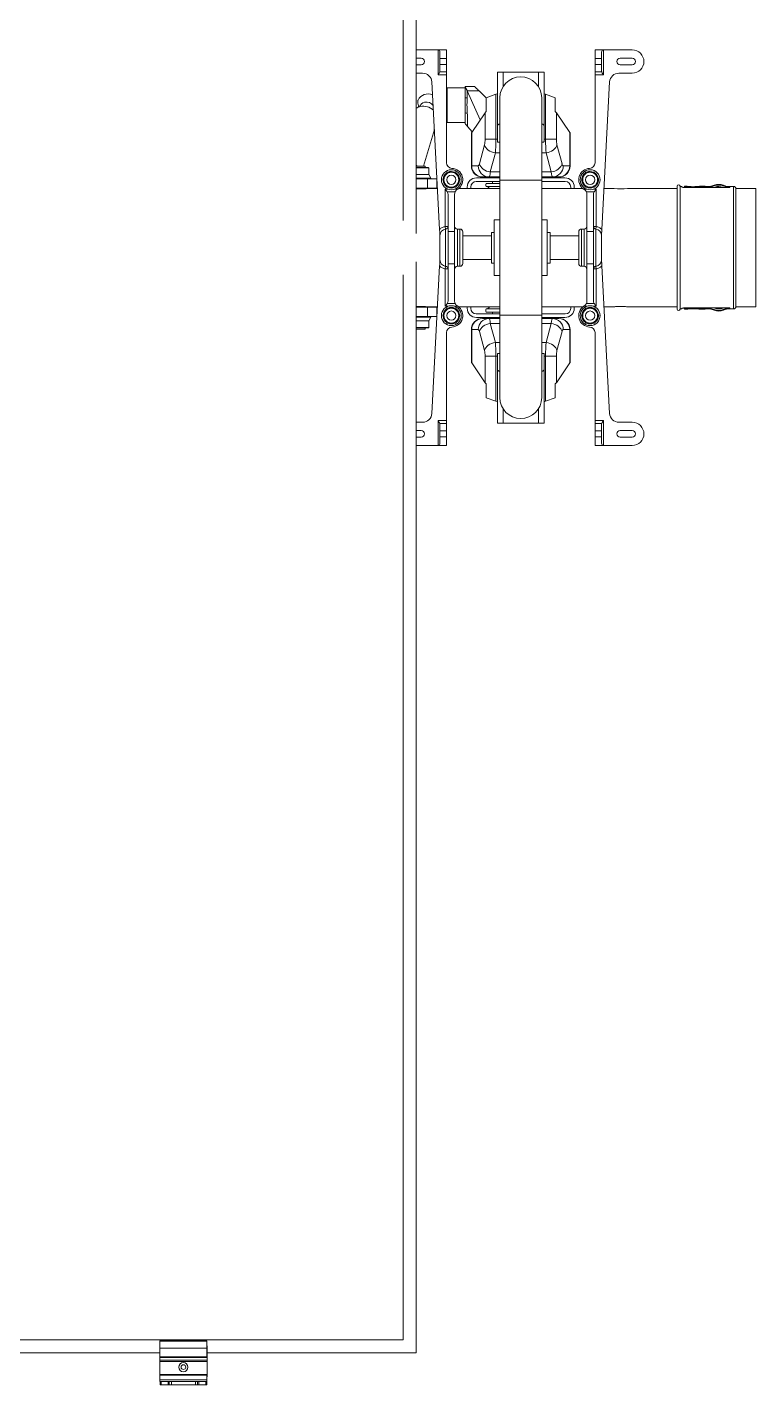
# Model space of a CAD drawing. Header units: feet. Extents: x -17 to 646, y -41 to 598.
# Drawn here: x 579.451 to 582.018, y 552.705 to 557.49 of the extents above; entities that cross this region are included whole.
import ezdxf

# ---------------------------------------------------------------- set-up
doc = ezdxf.new("R2010")
doc.units = ezdxf.units.FT
doc.header["$MEASUREMENT"] = 0

msp = doc.modelspace()

# ---------------------------------------------------------------- linework, layer by layer
at = {"color": 7, "linetype": 'Continuous', "lineweight": 15}
for p, q in [((580.82182, 556.76239), (580.82182, 560.60732)), ((580.77589, 560.56139), (580.77589, 556.80832)), ((580.92818, 557.40952), (580.82182, 557.40952)), ((580.82182, 557.37999), (580.8396, 557.37999)), ((580.89866, 557.32174), (580.89866, 557.40952)), ((580.90522, 557.3357), (580.90522, 557.40131)), ((580.90522, 557.37875), (580.92818, 557.37875)), ((580.92818, 557.40952), (580.92818, 557.01169)), ((581.58267, 557.40952), (581.45145, 557.40952)), ((581.45145, 557.01169), (581.45145, 557.40952)), ((581.45145, 557.37875), (581.47441, 557.37875)), ((581.47441, 557.40131), (581.47441, 557.3357)), ((581.48097, 557.40952), (581.48097, 557.32174)), ((581.54003, 557.37999), (581.58267, 557.37999)), ((580.8396, 557.35702), (580.82182, 557.35702)), ((580.8441, 557.3275), (580.82182, 557.3275)), ((580.92818, 557.32174), (580.89866, 557.32174)), ((580.90451, 557.33199), (580.92818, 557.33199)), ((580.92818, 557.35826), (580.90522, 557.35826)), ((581.1078, 557.33078), (581.27183, 557.33078)), ((581.1078, 557.33078), (581.1078, 557.08619)), ((581.27183, 557.33078), (581.27183, 557.08619)), ((581.47441, 557.35826), (581.45145, 557.35826)), ((581.45145, 557.33199), (581.47512, 557.33199)), ((581.48097, 557.32174), (581.45145, 557.32174)), ((581.53553, 557.3275), (581.58267, 557.3275)), ((581.58267, 557.35702), (581.54003, 557.35702)), ((580.9041, 556.77654), (580.87686, 557.29641)), ((580.93064, 557.27554), (580.92818, 557.27536)), ((580.99462, 557.27554), (580.93064, 557.27554)), ((580.99462, 557.27952), (580.99462, 557.28046)), ((580.99462, 557.28046), (581.02742, 557.28046)), ((581.02742, 557.28046), (581.02742, 557.28046)), ((581.20622, 557.31253), (581.20622, 557.31258)), ((581.47553, 556.77654), (581.50277, 557.29641)), ((580.99462, 557.18718), (580.99462, 557.24103)), ((581.00058, 557.26696), (581.00092, 557.24079)), ((581.00152, 557.26502), (581.00058, 557.26696)), ((581.00152, 557.26502), (581.04714, 557.1629)), ((581.04308, 557.26502), (581.00152, 557.26502)), ((581.04277, 557.26533), (581.04308, 557.26502)), ((581.0684, 557.24005), (581.04308, 557.26502)), ((581.0684, 557.24113), (581.10249, 557.25329)), ((581.0684, 557.19201), (581.0684, 557.24113)), ((581.10249, 557.25329), (581.1078, 557.25519)), ((581.10249, 557.25329), (581.10249, 557.09444)), ((581.116, 557.24056), (581.116, 556.18419)), ((581.26363, 556.18419), (581.26363, 557.24056)), ((581.27183, 557.25519), (581.27714, 557.25329)), ((581.27714, 557.09444), (581.27714, 557.25329)), ((581.27714, 557.25329), (581.31123, 557.24113)), ((581.31123, 557.24113), (581.31123, 557.19201)), ((581.06426, 557.18826), (581.01708, 557.11834)), ((581.06426, 557.09444), (581.06426, 557.18826)), ((581.31537, 557.18826), (581.31537, 557.09444)), ((581.36255, 557.11834), (581.31537, 557.18826)), ((580.84686, 556.99947), (580.88563, 557.12897)), ((580.92818, 557.15434), (580.93064, 557.15416)), ((580.93064, 557.15416), (580.99462, 557.15416)), ((581.00255, 557.13951), (581.00313, 557.13883)), ((581.00313, 557.13883), (581.01835, 557.12022)), ((581.01594, 557.11492), (581.01594, 557.00107)), ((581.01708, 557.11834), (581.01708, 557.00107)), ((581.10249, 557.09444), (581.06426, 557.09444)), ((581.116, 557.08473), (581.10807, 557.08473)), ((581.27156, 557.08473), (581.26363, 557.08473)), ((581.27714, 557.09444), (581.31537, 557.09444)), ((581.36255, 557.11834), (581.36255, 557.00107)), ((581.36369, 557.11492), (581.36369, 557.00107)), ((581.04446, 557.0081), (581.0622, 557.07522)), ((581.10043, 557.0464), (581.08269, 556.97928)), ((581.29694, 556.97928), (581.2792, 557.0464)), ((581.31743, 557.07522), (581.33517, 557.0081)), ((580.86442, 556.99473), (580.82156, 556.99473)), ((580.82257, 556.99947), (580.82182, 557.0002)), ((580.85273, 556.99947), (580.82182, 556.99947)), ((580.85273, 556.99473), (580.85273, 556.99947)), ((580.86573, 556.96998), (580.86573, 556.99342)), ((581.01594, 557.00107), (581.04007, 557.00107)), ((581.33956, 557.00107), (581.36369, 557.00107)), ((580.86573, 556.96998), (580.82182, 556.96998)), ((580.89456, 556.95514), (580.82182, 556.95514)), ((580.86175, 556.92234), (580.86175, 556.95514)), ((580.87297, 556.95708), (580.86573, 556.96998)), ((580.89456, 556.9207), (580.89456, 556.95514)), ((581.03333, 556.94596), (581.116, 556.94596)), ((581.116, 556.95843), (581.03398, 556.95843)), ((581.116, 556.96171), (581.05531, 556.96171)), ((581.116, 556.93912), (581.06763, 556.93912)), ((581.07663, 556.96171), (581.07663, 556.95843)), ((581.09043, 556.96171), (581.09043, 556.95843)), ((581.09043, 556.94596), (581.09043, 556.93912)), ((581.32432, 556.96171), (581.26363, 556.96171)), ((581.34565, 556.95843), (581.26363, 556.95843)), ((581.26363, 556.94596), (581.3463, 556.94596)), ((581.32068, 556.95843), (581.32068, 556.96171)), ((580.89456, 556.92234), (580.82182, 556.92234)), ((580.85964, 556.92056), (580.85964, 556.92234)), ((580.89655, 556.9207), (580.86063, 556.9207)), ((580.92408, 556.78695), (580.92408, 556.91855)), ((580.95875, 556.9091), (580.93116, 556.9091)), ((580.93392, 556.52535), (580.93392, 556.8994)), ((580.95689, 556.90074), (580.95689, 556.52401)), ((580.96789, 556.91855), (580.96633, 556.91755)), ((581.116, 556.9207), (580.97078, 556.9207)), ((581.00118, 556.92562), (581.00118, 556.9207)), ((581.01364, 556.9207), (581.01364, 556.92627)), ((581.116, 556.92803), (581.06763, 556.92803)), ((581.40885, 556.9207), (581.26363, 556.9207)), ((581.36599, 556.92627), (581.36599, 556.9207)), ((581.37845, 556.9207), (581.37845, 556.92562)), ((581.4133, 556.91755), (581.41174, 556.91855)), ((581.44847, 556.9091), (581.42088, 556.9091)), ((581.42274, 556.52401), (581.42274, 556.90074)), ((581.44571, 556.8994), (581.44571, 556.52535)), ((581.45555, 556.91855), (581.45555, 556.78695)), ((581.5187, 556.9207), (581.48308, 556.9207)), ((581.7407, 556.9207), (581.56597, 556.9207)), ((581.7407, 556.49585), (581.7407, 556.9289)), ((581.75103, 556.49585), (581.75103, 556.9289)), ((581.75678, 556.92814), (581.75103, 556.92814)), ((581.75678, 556.92814), (581.75678, 556.92633)), ((581.77325, 556.92889), (581.76662, 556.92889)), ((581.76662, 556.92482), (581.76662, 556.92876)), ((581.76662, 556.92482), (581.92648, 556.92482)), ((581.77646, 556.92654), (581.8379, 556.92654)), ((581.80214, 556.92744), (581.80013, 556.92741)), ((581.8379, 556.92889), (581.8223, 556.92889)), ((581.8708, 556.93287), (581.8646, 556.93073)), ((581.86533, 556.92859), (581.87154, 556.93073)), ((581.86984, 556.92482), (581.87318, 556.92597)), ((581.9015, 556.92547), (581.9032, 556.92482)), ((581.9033, 556.93017), (581.90943, 556.92782)), ((581.91024, 556.92993), (581.90412, 556.93229)), ((581.9396, 556.92814), (581.91992, 556.92814)), ((581.91992, 556.92588), (581.92648, 556.92588)), ((581.92648, 556.92588), (581.92648, 556.92482)), ((582.01785, 556.9207), (581.94783, 556.9207)), ((581.94787, 556.91988), (581.94787, 556.50487)), ((582.01785, 556.9207), (582.01785, 556.50405)), ((581.09632, 556.8108), (581.09632, 556.61396)), ((581.116, 556.8108), (581.09632, 556.8108)), ((581.28331, 556.8108), (581.26363, 556.8108)), ((581.28331, 556.8108), (581.28331, 556.61396)), ((580.90522, 556.75485), (580.9052, 556.75571)), ((580.90522, 556.66947), (580.90522, 556.75528)), ((580.93392, 556.76911), (580.95689, 556.76911)), ((580.97575, 556.77799), (580.96673, 556.77799)), ((580.98559, 556.76815), (580.98559, 556.6566)), ((581.08647, 556.75404), (580.98559, 556.75404)), ((581.09632, 556.76651), (581.08647, 556.76651)), ((581.08647, 556.76651), (581.08647, 556.65824)), ((581.29316, 556.76651), (581.28331, 556.76651)), ((581.29316, 556.76651), (581.29316, 556.65824)), ((581.39404, 556.75404), (581.29316, 556.75404)), ((581.39404, 556.6566), (581.39404, 556.76815)), ((581.4129, 556.77799), (581.40388, 556.77799)), ((581.44571, 556.76911), (581.42274, 556.76911)), ((581.47441, 556.75528), (581.47441, 556.66947)), ((580.82182, 552.81743), (580.82182, 556.66236)), ((580.9041, 556.64821), (580.87686, 556.12834)), ((580.93392, 556.65565), (580.95689, 556.65565)), ((580.96673, 556.64676), (580.97575, 556.64676)), ((580.98559, 556.67071), (581.08647, 556.67071)), ((581.08647, 556.65824), (581.09632, 556.65824)), ((581.28331, 556.65824), (581.29316, 556.65824)), ((581.29316, 556.67071), (581.39404, 556.67071)), ((581.40388, 556.64676), (581.4129, 556.64676)), ((581.44571, 556.65565), (581.42274, 556.65565)), ((581.47441, 556.6699), (581.47443, 556.66904)), ((581.47553, 556.64821), (581.50277, 556.12834)), ((580.77589, 556.61643), (580.77589, 552.86336)), ((580.92408, 556.5062), (580.92408, 556.6378)), ((581.116, 556.61396), (581.09632, 556.61396)), ((581.28331, 556.61396), (581.26363, 556.61396)), ((581.45555, 556.6378), (581.45555, 556.5062)), ((580.85964, 556.50241), (580.85964, 556.50419)), ((580.86093, 556.50241), (580.85964, 556.50256)), ((580.86063, 556.50405), (580.89655, 556.50405)), ((580.89456, 556.50405), (580.89456, 556.46961)), ((580.93116, 556.51565), (580.95875, 556.51565)), ((580.96633, 556.5072), (580.96789, 556.5062)), ((580.97078, 556.50405), (581.116, 556.50405)), ((581.00118, 556.50405), (581.00118, 556.49913)), ((581.01364, 556.49848), (581.01364, 556.50405)), ((581.26363, 556.50405), (581.40885, 556.50405)), ((581.36599, 556.50405), (581.36599, 556.49848)), ((581.37845, 556.49913), (581.37845, 556.50405)), ((581.41174, 556.5062), (581.4133, 556.5072)), ((581.42088, 556.51565), (581.44847, 556.51565)), ((581.48308, 556.50405), (581.5187, 556.50405)), ((581.56597, 556.50405), (581.7407, 556.50405)), ((581.94783, 556.50405), (582.01785, 556.50405)), ((580.89456, 556.50241), (580.82182, 556.50241)), ((580.89456, 556.46961), (580.82182, 556.46961)), ((580.82182, 556.45477), (580.86573, 556.45477)), ((580.86175, 556.46961), (580.86175, 556.50241)), ((580.86573, 556.45477), (580.87297, 556.46767)), ((580.86573, 556.43133), (580.86573, 556.45477)), ((581.116, 556.47879), (581.03333, 556.47879)), ((581.03398, 556.46633), (581.116, 556.46633)), ((581.05531, 556.46305), (581.116, 556.46305)), ((581.06763, 556.49672), (581.116, 556.49672)), ((581.06763, 556.48563), (581.116, 556.48563)), ((581.09043, 556.48563), (581.09043, 556.47879)), ((581.09043, 556.46633), (581.09043, 556.46305)), ((581.3463, 556.47879), (581.26363, 556.47879)), ((581.26363, 556.46633), (581.34565, 556.46633)), ((581.26363, 556.46305), (581.32432, 556.46305)), ((581.75103, 556.49661), (581.75678, 556.49661)), ((581.75678, 556.49842), (581.75678, 556.49661)), ((581.92648, 556.49993), (581.76662, 556.49993)), ((581.76662, 556.49993), (581.76662, 556.49599)), ((581.76662, 556.49586), (581.77328, 556.49586)), ((581.77646, 556.49822), (581.8379, 556.49822)), ((581.82216, 556.49586), (581.8379, 556.49586)), ((581.8646, 556.49402), (581.8708, 556.49188)), ((581.86533, 556.49616), (581.87154, 556.49402)), ((581.86984, 556.49993), (581.87318, 556.49879)), ((581.9015, 556.49928), (581.9032, 556.49993)), ((581.9033, 556.49458), (581.90943, 556.49693)), ((581.90412, 556.49247), (581.91024, 556.49482)), ((581.91992, 556.49887), (581.92648, 556.49887)), ((581.91992, 556.49661), (581.9396, 556.49661)), ((581.92648, 556.49993), (581.92648, 556.49887)), ((580.82156, 556.43003), (580.86442, 556.43003)), ((580.82182, 556.42528), (580.85273, 556.42528)), ((580.85273, 556.42528), (580.85273, 556.43003)), ((580.92818, 556.41307), (580.92818, 556.01524)), ((581.04007, 556.42368), (581.01594, 556.42368)), ((581.01594, 556.30983), (581.01594, 556.42368)), ((581.01708, 556.30641), (581.01708, 556.42368)), ((581.0622, 556.34953), (581.04446, 556.41665)), ((581.08269, 556.44548), (581.10043, 556.37835)), ((581.2792, 556.37835), (581.29694, 556.44548)), ((581.33517, 556.41665), (581.31743, 556.34953)), ((581.36369, 556.42368), (581.33956, 556.42368)), ((581.36255, 556.30641), (581.36255, 556.42368)), ((581.36369, 556.30983), (581.36369, 556.42368)), ((581.45145, 556.01524), (581.45145, 556.41307)), ((581.06426, 556.23649), (581.06426, 556.33031)), ((581.10249, 556.33031), (581.06426, 556.33031)), ((581.10249, 556.33031), (581.10249, 556.17146)), ((581.1078, 556.09397), (581.1078, 556.33856)), ((581.10807, 556.34002), (581.116, 556.34002)), ((581.26363, 556.34002), (581.27156, 556.34002)), ((581.27183, 556.09397), (581.27183, 556.33856)), ((581.27714, 556.17146), (581.27714, 556.33031)), ((581.27714, 556.33031), (581.31537, 556.33031)), ((581.31537, 556.33031), (581.31537, 556.23649)), ((581.01708, 556.30641), (581.06426, 556.23649)), ((581.31537, 556.23649), (581.36255, 556.30641)), ((581.0684, 556.18362), (581.0684, 556.23274)), ((581.31123, 556.23274), (581.31123, 556.18362)), ((581.10249, 556.17146), (581.0684, 556.18362)), ((581.1078, 556.16957), (581.10249, 556.17146)), ((581.27714, 556.17146), (581.27183, 556.16957)), ((581.31123, 556.18362), (581.27714, 556.17146)), ((580.8441, 556.09725), (580.82182, 556.09725)), ((580.89866, 556.01524), (580.89866, 556.10301)), ((580.89866, 556.10301), (580.92818, 556.10301)), ((580.92818, 556.09276), (580.90451, 556.09276)), ((580.90522, 556.02344), (580.90522, 556.08905)), ((581.27183, 556.09397), (581.1078, 556.09397)), ((581.17341, 556.11222), (581.17341, 556.11217)), ((581.45145, 556.10301), (581.48097, 556.10301)), ((581.47512, 556.09276), (581.45145, 556.09276)), ((581.47441, 556.08905), (581.47441, 556.02344)), ((581.48097, 556.10301), (581.48097, 556.01524)), ((581.53553, 556.09725), (581.58267, 556.09725)), ((580.82182, 556.06773), (580.8396, 556.06773)), ((580.8396, 556.04476), (580.82182, 556.04476)), ((580.90522, 556.06649), (580.92818, 556.06649)), ((580.92818, 556.046), (580.90522, 556.046)), ((581.45145, 556.06649), (581.47441, 556.06649)), ((581.47441, 556.046), (581.45145, 556.046)), ((581.54003, 556.06773), (581.58267, 556.06773)), ((581.58267, 556.04476), (581.54003, 556.04476)), ((580.92818, 556.01524), (580.82182, 556.01524)), ((581.58267, 556.01524), (581.45145, 556.01524)), ((580.77589, 552.86336), (576.93096, 552.86336)), ((579.91832, 552.84195), (579.91882, 552.84195)), ((579.91832, 552.84195), (579.91832, 552.73256)), ((580.08449, 552.85957), (579.91882, 552.85957)), ((579.91882, 552.85957), (579.91882, 552.80064)), ((580.08449, 552.85944), (579.91882, 552.85944)), ((580.08449, 552.85805), (579.91882, 552.85805)), ((580.08449, 552.83344), (579.91882, 552.83344)), ((580.08449, 552.85957), (580.08449, 552.80064)), ((580.08449, 552.84195), (580.08498, 552.84195)), ((580.08498, 552.84195), (580.08498, 552.73256)), ((577.78852, 552.81743), (579.91832, 552.81743)), ((579.91832, 552.79109), (580.08498, 552.79109)), ((579.91832, 552.78674), (580.08498, 552.78674)), ((580.08449, 552.80392), (579.91882, 552.80392)), ((580.08449, 552.80064), (579.91882, 552.80064)), ((580.08498, 552.81743), (580.82182, 552.81743)), ((579.91832, 552.73256), (579.91882, 552.73256)), ((580.08449, 552.74067), (579.91882, 552.74067)), ((579.91882, 552.74067), (579.91882, 552.71698)), ((579.91882, 552.7383), (580.08449, 552.7383)), ((580.08449, 552.74067), (580.08449, 552.71698)), ((580.08449, 552.73256), (580.08498, 552.73256)), ((579.91882, 552.72223), (580.08449, 552.72223)), ((579.91882, 552.71698), (580.08449, 552.71698)), ((579.91964, 552.71698), (579.91964, 552.70461)), ((580.08367, 552.70461), (579.91964, 552.70461)), ((579.95188, 552.70461), (579.95188, 552.71698)), ((580.05142, 552.70461), (580.05142, 552.71698)), ((580.08367, 552.70461), (580.08367, 552.71698))]:
    msp.add_line(p, q, dxfattribs=at)
at = {"color": 8, "linetype": 'Continuous', "lineweight": 15}
for p, q in [((581.12748, 557.33078), (581.12748, 557.2801)), ((581.25215, 557.33078), (581.25215, 557.2801)), ((580.93064, 557.27554), (580.93064, 557.15416)), ((581.10249, 557.09444), (581.1078, 557.09444)), ((581.27183, 557.09444), (581.27714, 557.09444)), ((581.116, 557.0464), (581.10043, 557.0464)), ((581.2792, 557.0464), (581.26363, 557.0464)), ((580.86573, 556.99342), (580.82182, 556.99342)), ((580.87297, 556.95708), (580.82182, 556.95708)), ((581.08269, 556.97928), (581.116, 556.97928)), ((581.08319, 556.95843), (581.08319, 556.96171)), ((581.116, 556.95022), (581.26363, 556.95022)), ((581.26363, 556.97928), (581.29694, 556.97928)), ((581.29644, 556.96171), (581.29644, 556.95843)), ((580.92408, 556.91855), (580.93433, 556.91855)), ((580.95648, 556.91855), (580.96789, 556.91855)), ((581.41174, 556.91855), (581.42315, 556.91855)), ((581.4453, 556.91855), (581.45555, 556.91855)), ((581.77646, 556.92654), (581.77646, 556.92482)), ((581.8417, 556.92812), (581.84146, 556.92587)), ((581.8646, 556.93073), (581.86533, 556.92859)), ((581.8708, 556.93287), (581.87154, 556.93073)), ((581.90412, 556.93229), (581.9033, 556.93017)), ((581.91024, 556.92993), (581.90943, 556.92782)), ((581.91992, 556.92814), (581.91992, 556.92588)), ((581.9396, 556.49661), (581.9396, 556.92814)), ((580.92522, 556.77805), (580.92408, 556.78695)), ((580.93388, 556.78695), (580.92408, 556.78695)), ((580.92531, 556.77807), (580.92531, 556.64669)), ((580.96673, 556.77799), (580.96673, 556.64676)), ((580.97575, 556.64676), (580.97575, 556.77799)), ((581.40388, 556.77799), (581.40388, 556.64676)), ((581.4129, 556.64676), (581.4129, 556.77799)), ((581.45555, 556.78695), (581.44575, 556.78695)), ((581.45432, 556.64669), (581.45432, 556.77807)), ((581.45555, 556.78695), (581.45441, 556.77805)), ((580.92408, 556.6378), (580.92522, 556.6467)), ((581.45441, 556.6467), (581.45555, 556.6378)), ((580.92408, 556.6378), (580.93388, 556.6378)), ((581.44575, 556.6378), (581.45555, 556.6378)), ((580.93433, 556.5062), (580.92408, 556.5062)), ((580.96789, 556.5062), (580.95648, 556.5062)), ((581.42315, 556.5062), (581.41174, 556.5062)), ((581.45555, 556.5062), (581.4453, 556.5062)), ((580.82182, 556.46767), (580.87297, 556.46767)), ((581.116, 556.47453), (581.26363, 556.47453)), ((581.77646, 556.49993), (581.77646, 556.49822)), ((581.8417, 556.49663), (581.84146, 556.49888)), ((581.8646, 556.49402), (581.86533, 556.49616)), ((581.8708, 556.49188), (581.87154, 556.49402)), ((581.90412, 556.49247), (581.9033, 556.49458)), ((581.91024, 556.49482), (581.90943, 556.49693)), ((581.91992, 556.49661), (581.91992, 556.49887)), ((580.82182, 556.43133), (580.86573, 556.43133)), ((581.116, 556.44548), (581.08269, 556.44548)), ((581.29694, 556.44548), (581.26363, 556.44548)), ((581.10043, 556.37835), (581.116, 556.37835)), ((581.26363, 556.37835), (581.2792, 556.37835)), ((581.1078, 556.33031), (581.10249, 556.33031)), ((581.27714, 556.33031), (581.27183, 556.33031)), ((581.12748, 556.09397), (581.12748, 556.14465)), ((581.25215, 556.09397), (581.25215, 556.14465)), ((579.91832, 552.81816), (579.91882, 552.81816)), ((580.08449, 552.81816), (580.08498, 552.81816)), ((579.92282, 552.70461), (579.92282, 552.71698)), ((579.94762, 552.70461), (579.94762, 552.71698)), ((579.95933, 552.70461), (579.95933, 552.71698)), ((580.04397, 552.70461), (580.04397, 552.71698)), ((580.05568, 552.70461), (580.05568, 552.71698)), ((580.08049, 552.70461), (580.08049, 552.71698))]:
    msp.add_line(p, q, dxfattribs=at)
at = {"color": 7, "linetype": 'Continuous', "lineweight": 15, "flags": 128}
for points in [[(580.82806, 557.23287), (580.82779, 557.23218), (580.82741, 557.22978), (580.82738, 557.22636), (580.82771, 557.22209), (580.82838, 557.21717), (580.82935, 557.21183), (580.8302, 557.20795)], [(581.10043, 557.0464), (581.09365, 557.04767), (581.08708, 557.0498), (581.08092, 557.05271), (581.07536, 557.05632), (581.07058, 557.06051), (581.06672, 557.06515), (581.0639, 557.07011), (581.0622, 557.07522)], [(581.2792, 557.0464), (581.28598, 557.04767), (581.29255, 557.0498), (581.29871, 557.05271), (581.30427, 557.05632), (581.30905, 557.06051), (581.31291, 557.06515), (581.31573, 557.07011), (581.31743, 557.07522)], [(580.82553, 556.99947), (580.82498, 557.00009), (580.82182, 557.00328)], [(581.08269, 556.97928), (581.07591, 556.98055), (581.06934, 556.98268), (581.06318, 556.98559), (581.05762, 556.9892), (581.05284, 556.99339), (581.04898, 556.99803), (581.04616, 557.00299), (581.04446, 557.0081)], [(581.29694, 556.97928), (581.30372, 556.98055), (581.31029, 556.98268), (581.31645, 556.98559), (581.32201, 556.9892), (581.32679, 556.99339), (581.33065, 556.99803), (581.33347, 557.00299), (581.33517, 557.0081)], [(581.08269, 556.44548), (581.07591, 556.4442), (581.06934, 556.44207), (581.06318, 556.43916), (581.05762, 556.43555), (581.05284, 556.43136), (581.04898, 556.42672), (581.04616, 556.42176), (581.04446, 556.41665)], [(581.29694, 556.44548), (581.30372, 556.4442), (581.31029, 556.44207), (581.31645, 556.43916), (581.32201, 556.43555), (581.32679, 556.43136), (581.33065, 556.42672), (581.33347, 556.42176), (581.33517, 556.41665)], [(581.10043, 556.37835), (581.09365, 556.37708), (581.08708, 556.37495), (581.08092, 556.37204), (581.07536, 556.36843), (581.07058, 556.36424), (581.06672, 556.3596), (581.0639, 556.35464), (581.0622, 556.34953)], [(581.2792, 556.37835), (581.28598, 556.37708), (581.29255, 556.37495), (581.29871, 556.37204), (581.30427, 556.36843), (581.30905, 556.36424), (581.31291, 556.3596), (581.31573, 556.35464), (581.31743, 556.34953)]]:
    msp.add_lwpolyline(points, dxfattribs=at)
at = {"color": 8, "linetype": 'Continuous', "lineweight": 15, "flags": 128}
msp.add_lwpolyline([(580.82511, 556.99947), (580.82473, 556.99989), (580.82182, 557.00285)], dxfattribs=at)
at = {"color": 7, "linetype": 'Continuous', "lineweight": 15}
for centre, radius in [((580.94541, 556.95186), 0.0351), ((581.43422, 556.95186), 0.0351), ((580.94541, 556.95186), 0.02625), ((580.94541, 556.95186), 0.0164), ((581.43422, 556.95186), 0.02625), ((581.43422, 556.95186), 0.0164), ((580.94541, 556.47289), 0.0351), ((581.43422, 556.47289), 0.0351), ((580.94541, 556.47289), 0.02625), ((580.94541, 556.47289), 0.0164), ((581.43422, 556.47289), 0.02625), ((581.43422, 556.47289), 0.0164), ((580.00165, 552.76701), 0.01619), ((580.00165, 552.76701), 0.01614), ((580.00165, 552.76701), 0.0082)]:
    msp.add_circle(centre, radius, dxfattribs=at)
for centre, radius, start, end in [((580.8396, 557.36851), 0.01148, 270, 90), ((581.54003, 557.36851), 0.01148, 90, 270), ((581.58267, 557.36851), 0.04101, 270, 90), ((581.58267, 557.36851), 0.01148, 270, 90), ((580.8441, 557.29469), 0.03281, 3, 90), ((581.53553, 557.29469), 0.03281, 90, 177), ((581.18981, 557.24056), 0.07381, 0, 180), ((580.86306, 557.21485), 0.03937, 65.71524, 152.75049), ((580.85685, 557.20072), 0.02486, 102.63487, 160.34787), ((580.85792, 557.19774), 0.028, 33.69134, 103.43005), ((581.00011, 557.30036), 0.05958, 264.71128, 270.78402), ((580.84662, 557.16577), 0.04527, 103.35767, 123.2299), ((580.84737, 557.16244), 0.04869, 44.51138, 103.3051), ((581.00078, 557.2496), 0.06272, 264.3598, 270.8602), ((580.86442, 556.99342), 0.0013, 0, 90), ((580.94787, 557.01169), 0.01968, 180, 267.64472), ((580.94541, 556.95186), 0.0292, 64.31563, 114.66382), ((580.94541, 556.95186), 0.04019, 304.01996, 87.64472), ((581.05531, 557.00107), 0.03937, 180, 270), ((581.05591, 557.00054), 0.03883, 179.20634, 269.11267), ((581.0789, 557.00054), 0.03883, 179.20634, 269.11267), ((581.30073, 557.00054), 0.03883, 270.88733, 0.79366), ((581.32372, 557.00054), 0.03883, 270.88733, 0.79366), ((581.32432, 557.00107), 0.03937, 270, 0), ((581.43422, 556.95186), 0.04019, 92.35528, 235.98004), ((581.43422, 556.95186), 0.0292, 64.31563, 114.66382), ((581.43176, 557.01169), 0.01968, 272.35528, 0), ((580.87184, 556.95645), 0.0013, 270, 29.34274), ((580.94541, 556.95186), 0.0292, 126.09681, 174.39508), ((580.94541, 556.95186), 0.0292, 186.17336, 233.65052), ((580.94541, 556.95186), 0.0292, 305.745, 355.39916), ((580.94541, 556.95186), 0.0292, 6.43433, 53.52652), ((581.03398, 556.92562), 0.03281, 90, 180), ((581.03333, 556.92627), 0.01968, 90, 180), ((581.08651, 556.93357), 0.01968, 163.6403, 196.3597), ((581.34565, 556.92562), 0.03281, 0, 90), ((581.3463, 556.92627), 0.01968, 0, 90), ((581.43422, 556.95186), 0.0292, 126.09681, 174.39508), ((581.43422, 556.95186), 0.0292, 186.17336, 233.65052), ((581.43422, 556.95186), 0.0292, 305.745, 355.39916), ((581.43422, 556.95186), 0.0292, 6.43433, 53.52652), ((581.74586, 556.9289), 0.00516, 0, 180), ((581.88666, 556.88681), 0.04871, 69, 109.00001), ((581.88666, 556.88681), 0.04645, 69, 109), ((580.94541, 556.95186), 0.0292, 244.84958, 294.23795), ((580.97657, 556.90074), 0.01968, 154.88049, 180), ((581.06763, 556.91491), 0.01312, 26.18366, 90), ((581.40306, 556.90074), 0.01968, 0, 25.11951), ((581.43422, 556.95186), 0.0292, 244.84958, 294.23795), ((581.54248, 557.12829), 0.20895, 263.4642, 276.45415), ((581.84383, 556.94845), 0.02044, 253.10889, 264), ((581.84383, 556.94845), 0.0227, 254.85813, 264), ((581.84726, 556.98108), 0.05551, 264, 289), ((581.84726, 556.98108), 0.05325, 264, 289.00003), ((581.88666, 556.88681), 0.04141, 69, 109), ((581.91992, 556.95514), 0.02927, 249, 270), ((581.91992, 556.95514), 0.027, 249, 270), ((581.9396, 556.91988), 0.00826, 5.69592, 90), ((580.92818, 556.75528), 0.02296, 97.18076, 180), ((580.92408, 556.78783), 0.00984, 277.18076, 0), ((580.96673, 556.78783), 0.00984, 180, 270), ((580.97575, 556.76815), 0.00984, 0, 90), ((581.40388, 556.76815), 0.00984, 90, 180), ((581.4129, 556.78783), 0.00984, 270, 0), ((581.45555, 556.78783), 0.00984, 180, 262.81924), ((581.45145, 556.75528), 0.02296, 0, 82.81924), ((580.92818, 556.66947), 0.02296, 180, 262.81924), ((580.92408, 556.63692), 0.00984, 0, 82.81924), ((580.96673, 556.63692), 0.00984, 90, 180), ((580.97575, 556.6566), 0.00984, 270, 0), ((581.40388, 556.6566), 0.00984, 180, 270), ((581.4129, 556.63692), 0.00984, 0, 90), ((581.45555, 556.63692), 0.00984, 97.18076, 180), ((581.45145, 556.66947), 0.02296, 277.18076, 0), ((580.94541, 556.47289), 0.04019, 272.35528, 55.98004), ((580.97657, 556.52401), 0.01968, 180, 205.11951), ((581.06763, 556.50984), 0.01312, 270, 333.81634), ((581.43422, 556.47289), 0.04019, 124.01996, 267.64472), ((581.40306, 556.52401), 0.01968, 334.88049, 0), ((581.9396, 556.50487), 0.00826, 270, 354.30408), ((580.87184, 556.46831), 0.0013, 330.65726, 90), ((580.94541, 556.47289), 0.0292, 126.09681, 174.39508), ((580.94541, 556.47289), 0.0292, 186.17336, 233.65052), ((580.94541, 556.47289), 0.0292, 64.31563, 114.66382), ((580.94541, 556.47289), 0.0292, 305.745, 355.39916), ((580.94541, 556.47289), 0.0292, 6.43433, 53.52652), ((581.03398, 556.49913), 0.03281, 180, 270), ((581.03333, 556.49848), 0.01968, 180, 270), ((581.05531, 556.42368), 0.03937, 90, 180), ((581.05591, 556.42422), 0.03883, 90.88733, 180.79366), ((581.0789, 556.42422), 0.03883, 90.88733, 180.79366), ((581.08651, 556.49118), 0.01968, 163.6403, 196.3597), ((581.30073, 556.42422), 0.03883, 359.20634, 89.11267), ((581.32372, 556.42422), 0.03883, 359.20634, 89.11267), ((581.32432, 556.42368), 0.03937, 0, 90), ((581.34565, 556.49913), 0.03281, 270, 0), ((581.3463, 556.49848), 0.01968, 270, 0), ((581.43422, 556.47289), 0.0292, 126.09681, 174.39508), ((581.43422, 556.47289), 0.0292, 186.17336, 233.65052), ((581.43422, 556.47289), 0.0292, 64.31563, 114.66382), ((581.43422, 556.47289), 0.0292, 305.745, 355.39916), ((581.43422, 556.47289), 0.0292, 6.43433, 53.52652), ((581.74586, 556.49585), 0.00516, 180, 0), ((581.84383, 556.4763), 0.02044, 96, 106.88836), ((581.84383, 556.4763), 0.0227, 96, 105.14187), ((581.84726, 556.44367), 0.05551, 71, 96), ((581.84726, 556.44367), 0.05325, 71, 96), ((581.88666, 556.53794), 0.04871, 251, 291), ((581.88666, 556.53794), 0.04645, 251, 291), ((581.88666, 556.53794), 0.04141, 251, 291), ((581.91992, 556.46961), 0.02927, 90, 111), ((581.91992, 556.46961), 0.027, 90, 111), ((580.86442, 556.43133), 0.0013, 270, 0), ((580.94787, 556.41307), 0.01968, 92.35528, 180), ((580.94541, 556.47289), 0.0292, 244.84958, 294.23795), ((581.43422, 556.47289), 0.0292, 244.84958, 294.23795), ((581.43176, 556.41307), 0.01968, 0, 87.64472), ((581.18981, 556.18419), 0.07381, 180, 0), ((580.8441, 556.13006), 0.03281, 270, 357), ((581.53553, 556.13006), 0.03281, 183, 270), ((581.58267, 556.05624), 0.04101, 270, 90), ((580.8396, 556.05624), 0.01148, 270, 90), ((581.54003, 556.05624), 0.01148, 90, 270), ((581.58267, 556.05624), 0.01148, 270, 90)]:
    msp.add_arc(centre, radius, start, end, dxfattribs=at)
for centre, major_axis, ratio, start_param, end_param in [((580.89866, 557.40131), (0, 0.0082), 0.8, 4.712389, 6.2831853), ((581.48097, 557.40131), (0, 0.0082), 0.8, 0, 1.5707963), ((580.89866, 557.3357), (0, 0.0082), 0.8, 4.2431899, 4.712389), ((581.48097, 557.3357), (0, 0.0082), 0.8, 1.5707963, 2.0399954), ((581.10249, 557.18484), (0.03937, 0), 0.364309, 2.6179939, 2.9005235), ((581.27714, 557.18484), (0.03937, 0), 0.364309, 0.2410691, 0.5235988), ((581.12748, 557.1416), (0.01968, 0), 0.4444444, 2.1936229, 3.1415927), ((581.25215, 557.1416), (0.01968, 0), 0.4444444, 0, 0.9479697), ((581.05531, 557.11492), (0.03937, 0), 0.364309, 2.9005235, 3.1415927), ((581.05781, 557.09444), (0, 0.02625), 0.2458501, 3.8908116, 4.712389), ((581.09604, 557.09444), (0, 0.06561), 0.0983401, 3.8908116, 4.712389), ((581.12748, 557.08619), (0.01968, 0), 0.4444444, 3.1415927, 3.3090407), ((581.25215, 557.08619), (0.01968, 0), 0.4444444, 6.1157372, 6.2831853), ((581.28359, 557.09444), (0, 0.06561), 0.0983401, 1.5707963, 2.3923737), ((581.32182, 557.09444), (0, 0.02625), 0.2458501, 1.5707963, 2.3923737), ((581.32432, 557.11492), (0.03937, 0), 0.364309, 0, 0.2410691), ((581.04007, 557.02732), (0, 0.02625), 0.2458501, 3.1415927, 3.8908116), ((581.33956, 557.02732), (0, 0.02625), 0.2458501, 2.3923737, 3.1415927), ((581.0783, 557.02732), (0, 0.06561), 0.0983401, 3.1415927, 3.8908116), ((581.30133, 557.02732), (0, 0.06561), 0.0983401, 2.3923737, 3.1415927), ((580.92408, 556.8994), (0, 0.01395), 0.7053898, 4.712389, 5.4811739), ((581.45555, 556.8994), (0, 0.01395), 0.7053898, 0.8020114, 1.5707963), ((580.92408, 556.52535), (0, 0.01395), 0.7053898, 3.943604, 4.712389), ((581.45555, 556.52535), (0, 0.01395), 0.7053898, 1.5707963, 2.3395813), ((581.0783, 556.39743), (0, 0.06561), 0.0983401, 5.5339663, 6.2831853), ((581.30133, 556.39743), (0, 0.06561), 0.0983401, 0, 0.749219), ((581.04007, 556.39743), (0, 0.02625), 0.2458501, 5.5339663, 6.2831853), ((581.33956, 556.39743), (0, 0.02625), 0.2458501, 0, 0.749219), ((581.09604, 556.33031), (0, 0.06561), 0.0983401, 4.712389, 5.5339663), ((581.28359, 556.33031), (0, 0.06561), 0.0983401, 0.749219, 1.5707963), ((581.05781, 556.33031), (0, 0.02625), 0.2458501, 4.712389, 5.5339663), ((581.12748, 556.33856), (0.01968, 0), 0.4444444, 2.9741446, 3.1415927), ((581.25215, 556.33856), (0.01968, 0), 0.4444444, 0, 0.1674481), ((581.32182, 556.33031), (0, 0.02625), 0.2458501, 0.749219, 1.5707963), ((581.05531, 556.30983), (0.03937, 0), 0.364309, 3.1415927, 3.3826618), ((581.12748, 556.28316), (0.01968, 0), 0.4444444, 3.1415927, 4.0895624), ((581.25215, 556.28316), (0.01968, 0), 0.4444444, 5.3352156, 6.2831853), ((581.32432, 556.30983), (0.03937, 0), 0.364309, 6.0421162, 6.2831853), ((581.10249, 556.23991), (0.03937, 0), 0.364309, 3.3826618, 3.6651914), ((581.27714, 556.23991), (0.03937, 0), 0.364309, 5.7595865, 6.0421162), ((580.89866, 556.08905), (0, 0.0082), 0.8, 4.712389, 5.181588), ((581.48097, 556.08905), (0, 0.0082), 0.8, 1.1015973, 1.5707963), ((580.89866, 556.02344), (0, 0.0082), 0.8, 3.1415927, 4.712389), ((581.48097, 556.02344), (0, 0.0082), 0.8, 1.5707963, 3.1415927)]:
    msp.add_ellipse(centre, major_axis=major_axis, ratio=ratio, start_param=start_param, end_param=end_param, dxfattribs=at)
for points, knots in [([(580.90451, 557.33199), (580.90388, 557.33068), (580.90233, 557.32745), (580.89999, 557.32385), (580.89866, 557.32176), (580.89866, 557.32174)], [0, 0, 0, 0, 0.405195, 0.9962874, 1, 1, 1, 1]), ([(581.48097, 557.32174), (581.48096, 557.32176), (581.47964, 557.32385), (581.4773, 557.32745), (581.47575, 557.33068), (581.47512, 557.33199)], [0, 0, 0, 0, 0.0037126, 0.594805, 1, 1, 1, 1]), ([(581.00058, 557.26696), (581.00019, 557.26769), (580.99842, 557.27107), (580.9955, 557.27615), (580.9949, 557.27843), (580.99462, 557.27952)], [0, 0, 0, 0, 0.1272746, 0.5817612, 1, 1, 1, 1]), ([(580.99462, 557.24103), (580.99462, 557.25104), (580.99462, 557.26387), (580.99462, 557.2767), (580.99462, 557.27952)], [0, 0, 0, 0, 0.7800779, 1, 1, 1, 1]), ([(581.02742, 557.28046), (581.02744, 557.28044), (581.02753, 557.28035), (581.02893, 557.27893), (581.03254, 557.27534), (581.03733, 557.2706), (581.04093, 557.26711), (581.04277, 557.26533)], [0, 0, 0, 0, 0.068009, 0.2890927, 0.5457101, 0.7681046, 1, 1, 1, 1]), ([(581.00092, 557.24079), (581.0009, 557.23687), (581.00085, 557.22904), (581.00026, 557.21615), (581.00105, 557.20208), (581.0015, 557.19195), (581.00172, 557.18688)], [0, 0, 0, 0, 0.21764, 0.4354998, 0.7175792, 1, 1, 1, 1]), ([(580.99462, 557.14917), (580.99462, 557.14919), (580.99462, 557.15863), (580.99462, 557.1713), (580.99462, 557.18395), (580.99462, 557.18718)], [0, 0, 0, 0, 0.0017208, 0.7451016, 1, 1, 1, 1]), ([(581.00172, 557.18688), (581.00177, 557.18365), (581.00203, 557.16787), (581.00231, 557.15207), (581.00255, 557.13952), (581.00255, 557.13951)], [0, 0, 0, 0, 0.2047228, 0.9995737, 1, 1, 1, 1]), ([(580.99462, 557.14917), (580.99472, 557.14895), (580.99498, 557.14838), (580.99753, 557.14529), (581.00077, 557.14156), (581.00255, 557.13951)], [0, 0, 0, 0, 0.2263993, 0.5760504, 1, 1, 1, 1]), ([(580.92268, 556.96499), (580.9225, 556.96468), (580.92114, 556.96232), (580.91857, 556.95788), (580.91627, 556.95388), (580.9151, 556.95186)], [0, 0, 0, 0, 0.0700858, 0.5307822, 1, 1, 1, 1]), ([(580.9151, 556.95186), (580.91633, 556.94973), (580.91881, 556.94543), (580.92138, 556.94098), (580.92268, 556.93874)], [0, 0, 0, 0, 0.495458, 1, 1, 1, 1]), ([(580.93025, 556.97811), (580.92902, 556.97598), (580.92654, 556.97168), (580.92397, 556.96723), (580.92268, 556.96499)], [0, 0, 0, 0, 0.495458, 1, 1, 1, 1]), ([(580.92268, 556.93874), (580.92286, 556.93843), (580.92422, 556.93607), (580.92678, 556.93163), (580.92909, 556.92764), (580.93025, 556.92562)], [0, 0, 0, 0, 0.0700858, 0.5307822, 1, 1, 1, 1]), ([(580.93025, 556.97811), (580.93153, 556.97811), (580.93646, 556.97811), (580.9416, 556.97811), (580.94541, 556.97811)], [0, 0, 0, 0, 0.2575513, 1, 1, 1, 1]), ([(580.94541, 556.97811), (580.94678, 556.97811), (580.95191, 556.97811), (580.95691, 556.97811), (580.96056, 556.97811)], [0, 0, 0, 0, 0.2686336, 1, 1, 1, 1]), ([(580.96814, 556.96499), (580.96796, 556.9653), (580.9666, 556.96765), (580.96403, 556.97209), (580.96172, 556.97609), (580.96056, 556.97811)], [0, 0, 0, 0, 0.0700858, 0.5307822, 1, 1, 1, 1]), ([(580.96056, 556.92562), (580.96179, 556.92775), (580.96427, 556.93205), (580.96684, 556.9365), (580.96814, 556.93874)], [0, 0, 0, 0, 0.495458, 1, 1, 1, 1]), ([(580.97571, 556.95186), (580.97448, 556.95399), (580.972, 556.9583), (580.96943, 556.96274), (580.96814, 556.96499)], [0, 0, 0, 0, 0.495458, 1, 1, 1, 1]), ([(580.96814, 556.93874), (580.96831, 556.93905), (580.96967, 556.94141), (580.97224, 556.94585), (580.97455, 556.94985), (580.97571, 556.95186)], [0, 0, 0, 0, 0.0700858, 0.5307822, 1, 1, 1, 1]), ([(581.41149, 556.96499), (581.41132, 556.96468), (581.40996, 556.96232), (581.40739, 556.95788), (581.40508, 556.95388), (581.40392, 556.95186)], [0, 0, 0, 0, 0.0700858, 0.5307822, 1, 1, 1, 1]), ([(581.40392, 556.95186), (581.40515, 556.94973), (581.40763, 556.94543), (581.4102, 556.94098), (581.41149, 556.93874)], [0, 0, 0, 0, 0.495458, 1, 1, 1, 1]), ([(581.41907, 556.97811), (581.41784, 556.97598), (581.41536, 556.97168), (581.41279, 556.96723), (581.41149, 556.96499)], [0, 0, 0, 0, 0.495458, 1, 1, 1, 1]), ([(581.41149, 556.93874), (581.41167, 556.93843), (581.41303, 556.93607), (581.4156, 556.93163), (581.41791, 556.92764), (581.41907, 556.92562)], [0, 0, 0, 0, 0.0700858, 0.5307822, 1, 1, 1, 1]), ([(581.41907, 556.97811), (581.42034, 556.97811), (581.42528, 556.97811), (581.43041, 556.97811), (581.43422, 556.97811)], [0, 0, 0, 0, 0.2575513, 1, 1, 1, 1]), ([(581.43422, 556.97811), (581.4356, 556.97811), (581.44073, 556.97811), (581.44572, 556.97811), (581.44938, 556.97811)], [0, 0, 0, 0, 0.2686336, 1, 1, 1, 1]), ([(581.45695, 556.96499), (581.45677, 556.9653), (581.45541, 556.96765), (581.45285, 556.97209), (581.45054, 556.97609), (581.44938, 556.97811)], [0, 0, 0, 0, 0.0700858, 0.5307822, 1, 1, 1, 1]), ([(581.44938, 556.92562), (581.45061, 556.92775), (581.45309, 556.93205), (581.45566, 556.9365), (581.45695, 556.93874)], [0, 0, 0, 0, 0.495458, 1, 1, 1, 1]), ([(581.46453, 556.95186), (581.4633, 556.95399), (581.46082, 556.9583), (581.45825, 556.96274), (581.45695, 556.96499)], [0, 0, 0, 0, 0.495458, 1, 1, 1, 1]), ([(581.45695, 556.93874), (581.45713, 556.93905), (581.45849, 556.94141), (581.46106, 556.94585), (581.46336, 556.94985), (581.46453, 556.95186)], [0, 0, 0, 0, 0.0700858, 0.5307822, 1, 1, 1, 1]), ([(580.86063, 556.92066), (580.86063, 556.92066), (580.86064, 556.92066), (580.85761, 556.92033), (580.8523, 556.91986), (580.84517, 556.91944), (580.83711, 556.91928), (580.82927, 556.91944), (580.82391, 556.91973), (580.82199, 556.91989), (580.82182, 556.91991)], [0, 0, 0, 0, 0.098417, 0.2456647, 0.3935556, 0.5421387, 0.6903808, 0.837771, 0.9851318, 1, 1, 1, 1]), ([(580.85964, 556.9222), (580.86011, 556.92225), (580.86089, 556.92233), (580.86092, 556.92234), (580.86093, 556.92234)], [0, 0, 0, 0, 0.6080815, 1, 1, 1, 1]), ([(580.92408, 556.91855), (580.92409, 556.91854), (580.92518, 556.91714), (580.92773, 556.91387), (580.92991, 556.91083), (580.93116, 556.9091)], [0, 0, 0, 0, 0.0037768, 0.4323237, 1, 1, 1, 1]), ([(580.93025, 556.92562), (580.93153, 556.92562), (580.93646, 556.92562), (580.9416, 556.92562), (580.94541, 556.92562)], [0, 0, 0, 0, 0.2575513, 1, 1, 1, 1]), ([(580.94541, 556.92562), (580.94678, 556.92562), (580.95191, 556.92562), (580.95691, 556.92562), (580.96056, 556.92562)], [0, 0, 0, 0, 0.2686336, 1, 1, 1, 1]), ([(580.96633, 556.91755), (580.96486, 556.91648), (580.96191, 556.91435), (580.95971, 556.91107), (580.95889, 556.90939), (580.95875, 556.9091)], [0, 0, 0, 0, 0.451634, 0.9058386, 1, 1, 1, 1]), ([(581.42088, 556.9091), (581.42018, 556.91039), (581.41877, 556.91296), (581.41588, 556.91585), (581.41391, 556.91715), (581.4133, 556.91755)], [0, 0, 0, 0, 0.4092703, 0.8171797, 1, 1, 1, 1]), ([(581.41907, 556.92562), (581.42034, 556.92562), (581.42528, 556.92562), (581.43041, 556.92562), (581.43422, 556.92562)], [0, 0, 0, 0, 0.2575513, 1, 1, 1, 1]), ([(581.43422, 556.92562), (581.4356, 556.92562), (581.44073, 556.92562), (581.44572, 556.92562), (581.44938, 556.92562)], [0, 0, 0, 0, 0.2686336, 1, 1, 1, 1]), ([(581.44847, 556.9091), (581.44972, 556.91083), (581.4519, 556.91387), (581.45445, 556.91714), (581.45554, 556.91854), (581.45555, 556.91855)], [0, 0, 0, 0, 0.5676763, 0.9962232, 1, 1, 1, 1]), ([(581.76662, 556.92482), (581.76553, 556.92484), (581.76334, 556.92487), (581.76041, 556.92516), (581.75818, 556.92556), (581.75696, 556.92598), (581.75683, 556.92623), (581.75678, 556.92633)], [0, 0, 0, 0, 0.2112046, 0.42235, 0.6351543, 0.8508504, 1, 1, 1, 1]), ([(581.76662, 556.92779), (581.76673, 556.92767), (581.76695, 556.92743), (581.76867, 556.92705), (581.77119, 556.92673), (581.77395, 556.92656), (581.77576, 556.92654), (581.77646, 556.92654)], [0, 0, 0, 0, 0.2164035, 0.4327994, 0.6491961, 0.8641777, 1, 1, 1, 1]), ([(581.80013, 556.92741), (581.79997, 556.92741), (581.79822, 556.92738), (581.79479, 556.9274), (581.79005, 556.92753), (581.7856, 556.92776), (581.78167, 556.92805), (581.77843, 556.92835), (581.77601, 556.92861), (581.77479, 556.92875), (581.77439, 556.9288), (581.77429, 556.92881), (581.77424, 556.92882), (581.77421, 556.92882), (581.77416, 556.92883), (581.77409, 556.92884), (581.7739, 556.92885), (581.77361, 556.92888), (581.77336, 556.92888), (581.77325, 556.92888)], [0, 0, 0, 0, 0.0118052, 0.1305227, 0.2502754, 0.3703109, 0.4917434, 0.6148293, 0.7381864, 0.8633541, 0.9255224, 0.9570161, 0.9677049, 0.9737142, 0.9766721, 0.9786377, 0.9814257, 0.9917431, 1, 1, 1, 1]), ([(581.8223, 556.92888), (581.82224, 556.92888), (581.82201, 556.92889), (581.82172, 556.92886), (581.82149, 556.92884), (581.82142, 556.92883), (581.82138, 556.92883), (581.82135, 556.92882), (581.82131, 556.92882), (581.8212, 556.9288), (581.82078, 556.92875), (581.81924, 556.92857), (581.81669, 556.9283), (581.81334, 556.928), (581.80933, 556.92772), (581.80549, 556.92753), (581.80302, 556.92746), (581.80214, 556.92744)], [0, 0, 0, 0, 0.0052108, 0.0210083, 0.0248883, 0.0270998, 0.0291801, 0.0323599, 0.0391219, 0.0622289, 0.1843151, 0.3361517, 0.4834232, 0.6304601, 0.7756266, 0.9201891, 1, 1, 1, 1]), ([(581.8379, 556.92654), (581.83791, 556.92721), (581.83791, 556.92848), (581.8379, 556.92906), (581.8379, 556.92889), (581.8379, 556.92888)], [0, 0, 0, 0, 0.5270841, 0.9958715, 1, 1, 1, 1]), ([(580.9041, 556.77654), (580.90434, 556.7768), (580.90706, 556.77972), (580.91334, 556.7845), (580.9205, 556.78613), (580.92408, 556.78695)], [0, 0, 0, 0, 0.0456131, 0.5227647, 1, 1, 1, 1]), ([(580.9052, 556.75571), (580.90512, 556.75719), (580.90496, 556.76018), (580.90464, 556.76623), (580.90435, 556.77182), (580.90415, 556.77575), (580.9041, 556.77654)], [0, 0, 0, 0, 0.2389722, 0.4836673, 0.8952769, 1, 1, 1, 1]), ([(581.45555, 556.78695), (581.45917, 556.78616), (581.46676, 556.78451), (581.47252, 556.77928), (581.47553, 556.77654)], [0, 0, 0, 0, 0.4775689, 1, 1, 1, 1]), ([(581.47553, 556.77654), (581.47539, 556.77401), (581.47505, 556.76748), (581.47469, 556.76058), (581.47448, 556.75654), (581.47443, 556.75571)], [0, 0, 0, 0, 0.3341135, 0.8629313, 1, 1, 1, 1]), ([(580.9041, 556.64821), (580.90424, 556.65074), (580.90458, 556.65727), (580.90494, 556.66417), (580.90515, 556.66821), (580.9052, 556.66904)], [0, 0, 0, 0, 0.3341135, 0.8629313, 1, 1, 1, 1]), ([(580.92408, 556.6378), (580.92046, 556.63859), (580.91287, 556.64024), (580.90711, 556.64547), (580.9041, 556.64821)], [0, 0, 0, 0, 0.4775689, 1, 1, 1, 1]), ([(581.47553, 556.64821), (581.47529, 556.64795), (581.47257, 556.64503), (581.46629, 556.64025), (581.45913, 556.63862), (581.45555, 556.6378)], [0, 0, 0, 0, 0.0456131, 0.5227647, 1, 1, 1, 1]), ([(581.47443, 556.66904), (581.47451, 556.66756), (581.47467, 556.66458), (581.47499, 556.65852), (581.47528, 556.65293), (581.47548, 556.649), (581.47553, 556.64821)], [0, 0, 0, 0, 0.2389722, 0.4836673, 0.8952769, 1, 1, 1, 1]), ([(580.82182, 556.50483), (580.82267, 556.5049), (580.82543, 556.50512), (580.83181, 556.5054), (580.83985, 556.50545), (580.84765, 556.50519), (580.85429, 556.50473), (580.85886, 556.50429), (580.86105, 556.50404), (580.86071, 556.50408), (580.86063, 556.50409)], [0, 0, 0, 0, 0.0659024, 0.2139573, 0.3613596, 0.5080689, 0.6551258, 0.8030264, 0.9509556, 1, 1, 1, 1]), ([(580.93116, 556.51565), (580.92991, 556.51392), (580.92773, 556.51088), (580.92518, 556.50761), (580.92409, 556.50621), (580.92408, 556.5062)], [0, 0, 0, 0, 0.5676763, 0.9962232, 1, 1, 1, 1]), ([(580.95875, 556.51565), (580.95945, 556.51436), (580.96086, 556.51179), (580.96375, 556.5089), (580.96572, 556.5076), (580.96633, 556.5072)], [0, 0, 0, 0, 0.4092703, 0.8171797, 1, 1, 1, 1]), ([(581.4133, 556.5072), (581.41477, 556.50827), (581.41772, 556.5104), (581.41992, 556.51368), (581.42074, 556.51536), (581.42088, 556.51565)], [0, 0, 0, 0, 0.451634, 0.9058386, 1, 1, 1, 1]), ([(581.45555, 556.5062), (581.45554, 556.50621), (581.45445, 556.50761), (581.4519, 556.51088), (581.44972, 556.51392), (581.44847, 556.51565)], [0, 0, 0, 0, 0.0037768, 0.4323237, 1, 1, 1, 1]), ([(581.5187, 556.50405), (581.51896, 556.50408), (581.51948, 556.50415), (581.52355, 556.50457), (581.52956, 556.50505), (581.53709, 556.5054), (581.54521, 556.50545), (581.55298, 556.50519), (581.55964, 556.50473), (581.5642, 556.50429), (581.56639, 556.50404), (581.56606, 556.50408), (581.56597, 556.50409)], [0, 0, 0, 0, 0.1068968, 0.213777, 0.3210899, 0.4286974, 0.5358307, 0.6424603, 0.7493425, 0.8568379, 0.9643541, 1, 1, 1, 1]), ([(580.92268, 556.48601), (580.9225, 556.4857), (580.92114, 556.48334), (580.91857, 556.4789), (580.91627, 556.4749), (580.9151, 556.47289)], [0, 0, 0, 0, 0.0700858, 0.5307822, 1, 1, 1, 1]), ([(580.9151, 556.47289), (580.91633, 556.47076), (580.91881, 556.46646), (580.92138, 556.46201), (580.92268, 556.45977)], [0, 0, 0, 0, 0.495458, 1, 1, 1, 1]), ([(580.93025, 556.49913), (580.92902, 556.497), (580.92654, 556.4927), (580.92397, 556.48825), (580.92268, 556.48601)], [0, 0, 0, 0, 0.495458, 1, 1, 1, 1]), ([(580.92268, 556.45977), (580.92286, 556.45945), (580.92422, 556.4571), (580.92678, 556.45266), (580.92909, 556.44866), (580.93025, 556.44664)], [0, 0, 0, 0, 0.0700858, 0.5307822, 1, 1, 1, 1]), ([(580.93025, 556.49913), (580.93153, 556.49913), (580.93646, 556.49913), (580.9416, 556.49913), (580.94541, 556.49913)], [0, 0, 0, 0, 0.2575513, 1, 1, 1, 1]), ([(580.94541, 556.49913), (580.94678, 556.49913), (580.95191, 556.49913), (580.95691, 556.49913), (580.96056, 556.49913)], [0, 0, 0, 0, 0.2686336, 1, 1, 1, 1]), ([(580.96814, 556.48601), (580.96796, 556.48632), (580.9666, 556.48868), (580.96403, 556.49312), (580.96172, 556.49712), (580.96056, 556.49913)], [0, 0, 0, 0, 0.0700858, 0.5307822, 1, 1, 1, 1]), ([(580.96056, 556.44664), (580.96179, 556.44877), (580.96427, 556.45308), (580.96684, 556.45752), (580.96814, 556.45977)], [0, 0, 0, 0, 0.495458, 1, 1, 1, 1]), ([(580.97571, 556.47289), (580.97448, 556.47502), (580.972, 556.47932), (580.96943, 556.48377), (580.96814, 556.48601)], [0, 0, 0, 0, 0.495458, 1, 1, 1, 1]), ([(580.96814, 556.45977), (580.96831, 556.46008), (580.96967, 556.46243), (580.97224, 556.46687), (580.97455, 556.47087), (580.97571, 556.47289)], [0, 0, 0, 0, 0.0700858, 0.5307822, 1, 1, 1, 1]), ([(581.41149, 556.48601), (581.41132, 556.4857), (581.40996, 556.48334), (581.40739, 556.4789), (581.40508, 556.4749), (581.40392, 556.47289)], [0, 0, 0, 0, 0.0700858, 0.5307822, 1, 1, 1, 1]), ([(581.40392, 556.47289), (581.40515, 556.47076), (581.40763, 556.46646), (581.4102, 556.46201), (581.41149, 556.45977)], [0, 0, 0, 0, 0.495458, 1, 1, 1, 1]), ([(581.41907, 556.49913), (581.41784, 556.497), (581.41536, 556.4927), (581.41279, 556.48825), (581.41149, 556.48601)], [0, 0, 0, 0, 0.495458, 1, 1, 1, 1]), ([(581.41149, 556.45977), (581.41167, 556.45945), (581.41303, 556.4571), (581.4156, 556.45266), (581.41791, 556.44866), (581.41907, 556.44664)], [0, 0, 0, 0, 0.0700858, 0.5307822, 1, 1, 1, 1]), ([(581.41907, 556.49913), (581.42034, 556.49913), (581.42528, 556.49913), (581.43041, 556.49913), (581.43422, 556.49913)], [0, 0, 0, 0, 0.2575513, 1, 1, 1, 1]), ([(581.43422, 556.49913), (581.4356, 556.49913), (581.44073, 556.49913), (581.44572, 556.49913), (581.44938, 556.49913)], [0, 0, 0, 0, 0.2686336, 1, 1, 1, 1]), ([(581.45695, 556.48601), (581.45677, 556.48632), (581.45541, 556.48868), (581.45285, 556.49312), (581.45054, 556.49712), (581.44938, 556.49913)], [0, 0, 0, 0, 0.0700858, 0.5307822, 1, 1, 1, 1]), ([(581.44938, 556.44664), (581.45061, 556.44877), (581.45309, 556.45308), (581.45566, 556.45752), (581.45695, 556.45977)], [0, 0, 0, 0, 0.495458, 1, 1, 1, 1]), ([(581.46453, 556.47289), (581.4633, 556.47502), (581.46082, 556.47932), (581.45825, 556.48377), (581.45695, 556.48601)], [0, 0, 0, 0, 0.495458, 1, 1, 1, 1]), ([(581.45695, 556.45977), (581.45713, 556.46008), (581.45849, 556.46243), (581.46106, 556.46687), (581.46336, 556.47087), (581.46453, 556.47289)], [0, 0, 0, 0, 0.0700858, 0.5307822, 1, 1, 1, 1]), ([(581.75678, 556.49842), (581.75689, 556.49857), (581.75711, 556.49887), (581.75884, 556.49933), (581.76137, 556.49971), (581.76413, 556.49991), (581.76593, 556.49993), (581.76662, 556.49993)], [0, 0, 0, 0, 0.2173591, 0.4347168, 0.6518422, 0.866795, 1, 1, 1, 1]), ([(581.77646, 556.49822), (581.77536, 556.4982), (581.77317, 556.49817), (581.77024, 556.49792), (581.76801, 556.49758), (581.7668, 556.49724), (581.76667, 556.49704), (581.76662, 556.49696)], [0, 0, 0, 0, 0.2122264, 0.4244081, 0.6378362, 0.8533316, 1, 1, 1, 1]), ([(581.77428, 556.49601), (581.77368, 556.49594), (581.77289, 556.49584), (581.7732, 556.49588), (581.77328, 556.49589)], [0, 0, 0, 0, 0.7612974, 1, 1, 1, 1]), ([(581.77429, 556.49594), (581.77429, 556.49594), (581.77427, 556.49594), (581.77433, 556.49594), (581.77439, 556.49595)], [0, 0, 0, 0, 0.0121221, 1, 1, 1, 1]), ([(581.77505, 556.49603), (581.77507, 556.49603), (581.77539, 556.49607), (581.77679, 556.49623), (581.77939, 556.4965), (581.7829, 556.4968), (581.78701, 556.49708), (581.79158, 556.49728), (581.79548, 556.49736), (581.79778, 556.49736), (581.79846, 556.49736)], [0, 0, 0, 0, 0.013234, 0.1663323, 0.32351, 0.4782512, 0.632324, 0.784329, 0.935889, 1, 1, 1, 1]), ([(581.79846, 556.49736), (581.7993, 556.49735), (581.80175, 556.49733), (581.80574, 556.49721), (581.81015, 556.49698), (581.81405, 556.49669), (581.81727, 556.49639), (581.8196, 556.49614), (581.82067, 556.49601), (581.82091, 556.49598), (581.82092, 556.49598)], [0, 0, 0, 0, 0.0773855, 0.2267515, 0.3772655, 0.5288256, 0.6822823, 0.8374559, 0.993044, 1, 1, 1, 1]), ([(581.82092, 556.49598), (581.82104, 556.49597), (581.82122, 556.49594), (581.82131, 556.49593), (581.8213, 556.49594), (581.8213, 556.49594)], [0, 0, 0, 0, 0.5974695, 0.9160643, 1, 1, 1, 1]), ([(581.8379, 556.49586), (581.8379, 556.49586), (581.8379, 556.49567), (581.8379, 556.49629), (581.8379, 556.49757), (581.8379, 556.49822)], [0, 0, 0, 0, 0.0003033, 0.5006722, 1, 1, 1, 1]), ([(580.93025, 556.44664), (580.93153, 556.44664), (580.93646, 556.44664), (580.9416, 556.44664), (580.94541, 556.44664)], [0, 0, 0, 0, 0.2575513, 1, 1, 1, 1]), ([(580.94541, 556.44664), (580.94678, 556.44664), (580.95191, 556.44664), (580.95691, 556.44664), (580.96056, 556.44664)], [0, 0, 0, 0, 0.2686336, 1, 1, 1, 1]), ([(581.41907, 556.44664), (581.42034, 556.44664), (581.42528, 556.44664), (581.43041, 556.44664), (581.43422, 556.44664)], [0, 0, 0, 0, 0.2575513, 1, 1, 1, 1]), ([(581.43422, 556.44664), (581.4356, 556.44664), (581.44073, 556.44664), (581.44572, 556.44664), (581.44938, 556.44664)], [0, 0, 0, 0, 0.2686336, 1, 1, 1, 1]), ([(580.89866, 556.10301), (580.89866, 556.10299), (580.89999, 556.1009), (580.90233, 556.0973), (580.90388, 556.09407), (580.90451, 556.09276)], [0, 0, 0, 0, 0.0037126, 0.594805, 1, 1, 1, 1]), ([(581.47512, 556.09276), (581.47575, 556.09407), (581.4773, 556.0973), (581.47964, 556.1009), (581.48096, 556.10299), (581.48097, 556.10301)], [0, 0, 0, 0, 0.405195, 0.9962874, 1, 1, 1, 1])]:
    msp.add_open_spline(points, degree=3, knots=knots, dxfattribs=at)
at = {"color": 8, "linetype": 'Continuous', "lineweight": 15}
for points, knots in [([(581.79778, 556.92732), (581.79651, 556.92733), (581.79241, 556.92735), (581.78572, 556.92764), (581.77894, 556.9282), (581.77464, 556.92869), (581.77277, 556.92893), (581.77319, 556.92887), (581.77325, 556.92887)], [0, 0, 0, 0, 0.0969221, 0.3124709, 0.5300241, 0.7480778, 0.9645783, 1, 1, 1, 1]), ([(581.8223, 556.92886), (581.82236, 556.92887), (581.82278, 556.92892), (581.82094, 556.92869), (581.81682, 556.92822), (581.81035, 556.92768), (581.80362, 556.92736), (581.79932, 556.92733), (581.79778, 556.92732)], [0, 0, 0, 0, 0.0375362, 0.2503295, 0.4611905, 0.671615, 0.8829276, 1, 1, 1, 1]), ([(581.77328, 556.49589), (581.77336, 556.4959), (581.77355, 556.49593), (581.77698, 556.49634), (581.78262, 556.49688), (581.78989, 556.49734), (581.79522, 556.4974), (581.79778, 556.49743)], [0, 0, 0, 0, 0.1721076, 0.3837166, 0.59433, 0.8053891, 1, 1, 1, 1]), ([(581.79778, 556.49743), (581.79802, 556.49743), (581.80107, 556.49743), (581.80697, 556.49727), (581.81435, 556.49676), (581.81964, 556.49622), (581.82238, 556.49588), (581.82221, 556.4959), (581.82216, 556.49591)], [0, 0, 0, 0, 0.0182378, 0.2330604, 0.4501442, 0.6684037, 0.8858396, 1, 1, 1, 1])]:
    msp.add_open_spline(points, degree=3, knots=knots, dxfattribs=at)

doc.saveas('drawing.dxf')
